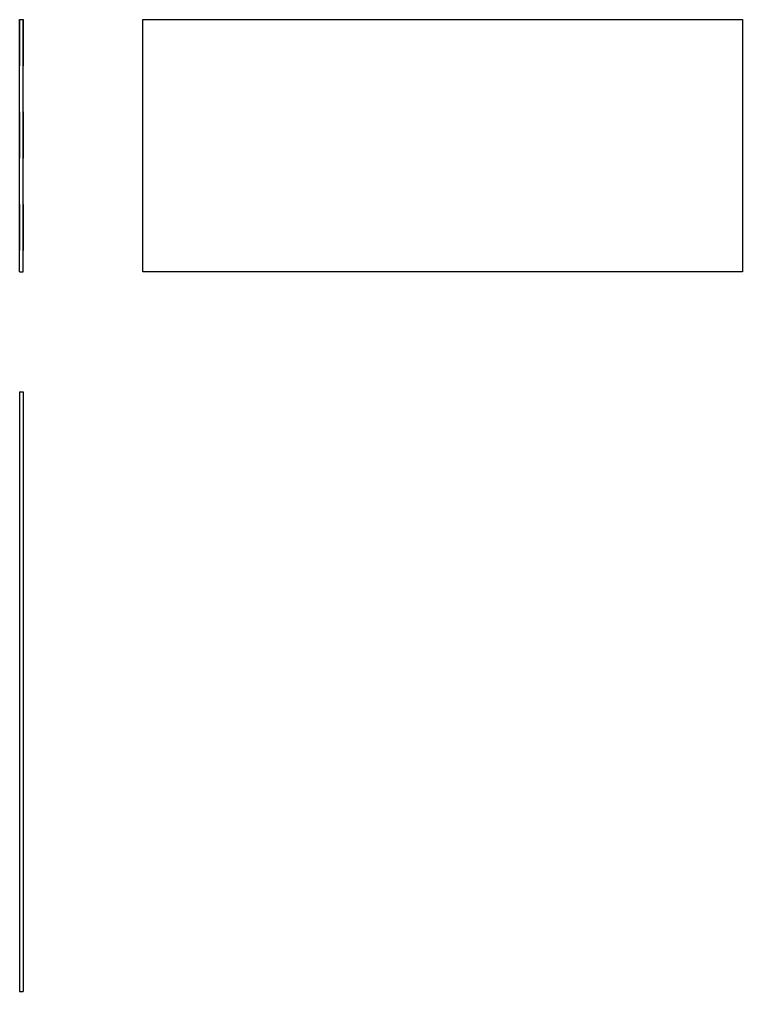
# Model space of a CAD drawing. Extents: x 0 to 1.56, y 0 to 2.1.
import ezdxf

# ---------------------------------------------------------------- set-up
doc = ezdxf.new("R2010")
doc.units = 0
doc.linetypes.add('HIDDEN', pattern=[0.064844, 0.043251, -0.021593])
for name, color, linetype in [('FRONT', 7, 'CONTINUOUS'), ('FRONT_HID', 7, 'HIDDEN'), ('LEFT', 7, 'CONTINUOUS'), ('TOP', 7, 'CONTINUOUS')]:
    doc.layers.add(name, color=color, linetype=linetype)

msp = doc.modelspace()

# ---------------------------------------------------------------- linework, layer by layer
at = {"layer": 'FRONT'}
for p, q in [((0, 2.102303), (0.007813, 2.102303)), ((0, 1.55625), (0, 2.102303)), ((0.007813, 1.55625), (0.007812, 2.102303)), ((0, 1.55625), (0.007813, 1.55625))]:
    msp.add_line(p, q, dxfattribs=at)
at = {"layer": 'FRONT_HID', "linetype": 'HIDDEN'}
for p, q in [((0, 2.102303), (0, 1.55625)), ((0.007813, 2.102303), (0.007813, 1.55625))]:
    msp.add_line(p, q, dxfattribs=at)
at = {"layer": 'LEFT'}
for p, q in [((0.267188, 1.55625), (0.267188, 2.102303)), ((0.267188, 2.102303), (1.564063, 2.102303)), ((1.564063, 2.102303), (1.564063, 1.55625)), ((1.564063, 1.55625), (0.267188, 1.55625))]:
    msp.add_line(p, q, dxfattribs=at)
at = {"layer": 'TOP'}
for p, q in [((0, 1.296875), (0.007813, 1.296875)), ((0, 1.296875), (0, 0)), ((0.007813, 1.296875), (0.007813, 0)), ((0, 0), (0.007813, 0))]:
    msp.add_line(p, q, dxfattribs=at)

doc.saveas('drawing.dxf')
